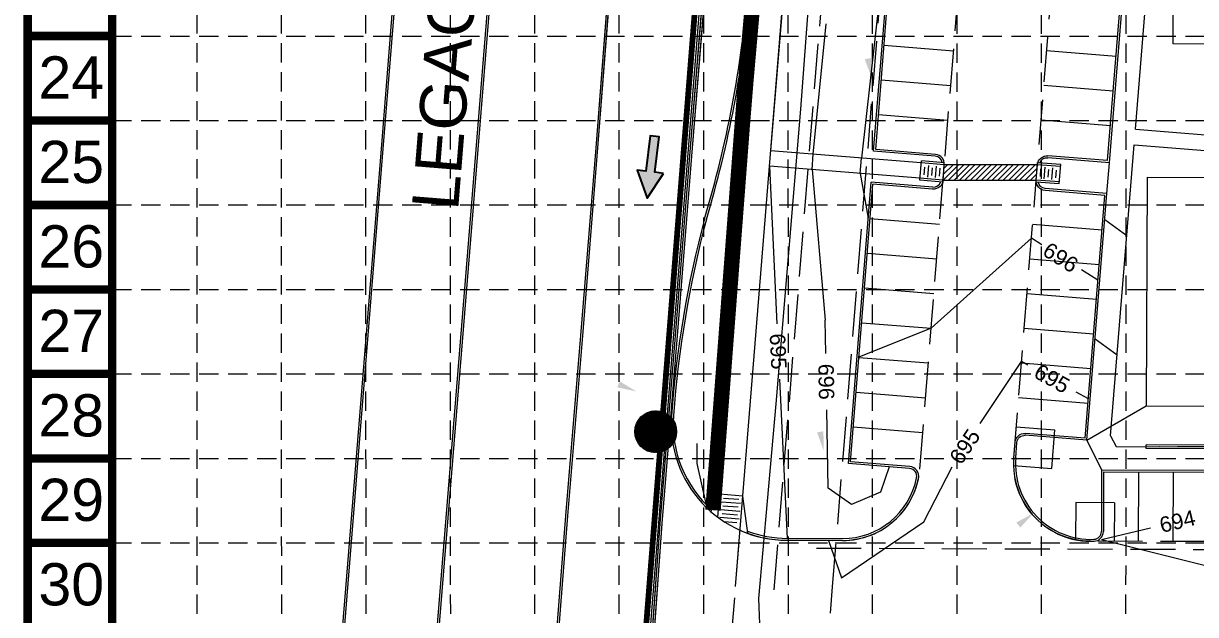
# Model space of a CAD drawing. Header units: feet. Extents: x 2476148 to 2477024, y 7088332 to 7089732.
# Drawn here: x 2476148.4 to 2476451.5, y 7089057.3 to 7089210.1 of the extents above; entities that cross this region are included whole.
import ezdxf
from ezdxf.enums import TextEntityAlignment as Align

# ---------------------------------------------------------------- set-up
doc = ezdxf.new("R2010")
doc.units = ezdxf.units.FT
doc.header["$MEASUREMENT"] = 0
for name, pattern in [('DGN Style 3', [16.243320600840256, 11.60237185774304, -4.640948743097216]), ('DGN Style 4', [18.575397344246603, 9.281897486194431, -4.640948743097216, 0.01160237185774304, -4.640948743097216]), ('HIDDEN', [0.375, 0.25, -0.125])]:
    doc.linetypes.add(name, pattern=pattern)
for name, color, linetype in [('ARROWS', 252, 'Continuous'), ('BASE', 7, 'Continuous'), ('GRID', 254, 'HIDDEN'), ('LIMITS OF DISTURBANCE', 1, 'HIDDEN'), ('SILT FENCE', 200, 'Continuous')]:
    doc.layers.add(name, color=color, linetype=linetype)
for name, color, linetype, lineweight in [('Level 15', 7, 'Continuous', 0), ('Level 17', 7, 'Continuous', 0), ('Level 25', 7, 'Continuous', 0), ('Level 35', 7, 'Continuous', 0), ('Level 37', 7, 'Continuous', 0), ('Level 38', 7, 'Continuous', 0), ('Level 4', 7, 'Continuous', 0), ('Level 48', 7, 'Continuous', 0), ('Level 55', 7, 'Continuous', 0), ('PC', 7, 'Continuous', 0)]:
    doc.layers.add(name, color=color, linetype=linetype, lineweight=lineweight)
doc.styles.get("Standard").update_dxf_attribs({"font": 'ARIAL.TTF'})

# ---------------------------------------------------------------- blocks, each defined once
blk = doc.blocks.new('ARROW')
blk.add_lwpolyline([(-67.00679329302966, -25.35842018353742), (-59.3270347441985, -25.41938721699262), (-59.57091179542658, -56.1384215279777), (-51.89114823905948, -56.19938584448118), (-51.64727869913713, -25.48035696739953), (-43.96752265407486, -25.54132400085473), (-55.30425519266737, -2.410587189246144), (-67.00678578172392, -25.35840795725562)], close=True)
at = {"color": 254}
for points in [[(-43.96751955730906, -25.54132267721434), (-67.00679354271597, -25.35841771446121), (-55.30425158724847, -2.410596210431322), (-67.00679354271597, -25.35841771446121)], [(-59.57090883123692, -56.13841801592571), (-51.89115083610795, -56.19938633684342), (-59.32703554756517, -25.41938603537892), (-51.64727755243712, -25.48035435629663)]]:
    blk.add_solid(points, dxfattribs=at)

msp = doc.modelspace()

# ---------------------------------------------------------------- hatches: boundary and pattern name
at = {"layer": 'Level 4', "linetype": 'Continuous', "lineweight": 13}
h = msp.add_hatch(dxfattribs=at)
h.set_pattern_fill('ANSI31', color=3, style=0)
h.set_pattern_definition([(45, (-98.72309164516628, 734.9430559808388), (-0.08838834764831843, 0.08838834764831845), [])])
edge = h.paths.add_edge_path()
edge.add_arc((2476311.900816667, 7089104.548221789), 5.403083821657228, 0, 360)

# ---------------------------------------------------------------- linework, layer by layer
at = {"color": 0, "lineweight": 0}
for points in [[(2476367.718274666, 7089196.09696679), (2476367.570892824, 7089201.163803491), (2476365.935437905, 7089200.842074654)], [(2476306.902580283, 7089114.940778489), (2476302.578448603, 7089117.585857085), (2476301.954293592, 7089116.04033039)], [(2476355.316098813, 7089099.605808651), (2476355.256552834, 7089104.674438627), (2476353.615767643, 7089104.381102303)], [(2476409.579955402, 7089083.521126948), (2476405.135937794, 7089081.082835935), (2476406.167049288, 7089079.773243889)]]:
    msp.add_solid(points, dxfattribs=at)
at = {"layer": 'BASE', "const_width": 2.183894380621062}
for points in [[(2477023.060747662, 7088333.29483252), (2477023.060747662, 7089730.987236091), (2476149.502995423, 7089730.987236091), (2476149.502995423, 7088333.29483252)], [(2477001.221803861, 7088355.133776307), (2477001.221803861, 7089709.148292304), (2476171.341939224, 7089709.148292304), (2476171.341939224, 7088355.133776307)]]:
    msp.add_lwpolyline(points, close=True, dxfattribs=at)
for points in [[(2476171.341939224, 7089206.852584745), (2476149.502995423, 7089206.852584745)], [(2476171.341939224, 7089185.013640958), (2476149.502995423, 7089185.013640958)], [(2476171.341939224, 7089163.174697171), (2476149.502995423, 7089163.174697171)], [(2476171.341939224, 7089141.335753384), (2476149.502995423, 7089141.335753384)], [(2476171.341939224, 7089119.496809539), (2476149.502995423, 7089119.496809539)], [(2476171.341939224, 7089097.657865752), (2476149.502995423, 7089097.657865752)], [(2476171.341939224, 7089075.818921908), (2476149.502995423, 7089075.818921908)]]:
    msp.add_lwpolyline(points, dxfattribs=at)
at = {"layer": 'GRID', "color": 252, "linetype": 'HIDDEN', "lineweight": 0, "ltscale": 20}
for p, q in [((2476193.380239326, 7088442.492624515), (2476193.26204979, 7089708.327755163)), ((2476215.311824295, 7088442.489176379), (2476215.040290615, 7089708.31792034)), ((2476237.085406462, 7088442.485753167), (2476236.884164203, 7089708.260370185)), ((2476259.040679082, 7088442.482301331), (2476258.69475743, 7089708.226574905)), ((2476280.680549003, 7088442.478899111), (2476280.588335317, 7089708.395477224)), ((2476302.384912336, 7088442.475486713), (2476302.453380745, 7089708.354888377)), ((2476324.388479673, 7088442.472027302), (2476324.270956191, 7089708.274397048)), ((2476346.305015372, 7088442.468581595), (2476346.081927804, 7089708.293068112)), ((2476367.970353062, 7088442.465175327), (2476367.975253414, 7089708.27990428)), ((2476389.869440292, 7088442.461732338), (2476389.846082827, 7089708.274754602)), ((2476411.573328232, 7088442.458319998), (2476411.616918027, 7089708.272009254)), ((2476433.418444842, 7088442.454885511), (2476433.551515251, 7089708.243071794)), ((2476171.341939224, 7089206.852584745), (2477001.221803861, 7089206.852584745)), ((2476171.341939224, 7089185.013640958), (2477001.221803861, 7089185.013640958)), ((2476171.341939224, 7089163.174697171), (2477001.221803861, 7089163.174697171)), ((2476171.341939224, 7089141.335753384), (2477001.221803861, 7089141.335753384)), ((2476171.341939224, 7089119.496809539), (2477001.221803861, 7089119.496809539)), ((2476171.341939224, 7089097.657865752), (2477001.221803861, 7089097.657865752)), ((2476171.341939224, 7089075.818921908), (2477001.221803861, 7089075.818921908))]:
    msp.add_line(p, q, dxfattribs=at)
at = {"layer": 'Level 15', "color": 7, "linetype": 'Continuous', "lineweight": 0}
for p, q in [((2476353.788491514, 7089246.732140123), (2476349.292193, 7089187.91231974)), ((2476349.292193, 7089187.91231974), (2476342.945302, 7089111.799154741)), ((2476342.945302, 7089111.799154741), (2476338.463159001, 7089061.40482874)), ((2476338.463159001, 7089061.40482874), (2476340.080685, 7089016.31945674))]:
    msp.add_line(p, q, dxfattribs=at)
at = {"layer": 'Level 17', "color": 7, "linetype": 'Continuous', "lineweight": 0}
for p, q in [((2476445.681536356, 7089204.825837831), (2476445.833800871, 7089250.825585825)), ((2476466.514755557, 7089204.756877453), (2476445.681536356, 7089204.825837831)), ((2476438.923236067, 7089170.386088679), (2476438.727526864, 7089111.26141259)), ((2476438.923236067, 7089170.386088699), (2476532.422723839, 7089170.076595056)), ((2476438.727526865, 7089111.261412608), (2476532.227014637, 7089110.951918967))]:
    msp.add_line(p, q, dxfattribs=at)
at = {"layer": 'Level 25', "color": 7, "linetype": 'DGN Style 3', "lineweight": 0}
for p, q in [((2476342.522218344, 7089063.717741294), (2476361.360432243, 7089296.938783544)), ((2476357.629400631, 7089064.439859872), (2476376.405263524, 7089296.888983565)), ((2476380.149375062, 7089094.831244747), (2476396.473691515, 7089296.929708948)), ((2476404.470509111, 7089097.839238673), (2476418.077377187, 7089266.29512156)), ((2476405.1142888, 7089105.80936635), (2476415.083771255, 7089105.028338988)), ((2476414.278650364, 7089095.060773361), (2476415.083771255, 7089105.028338988)), ((2476404.409484325, 7089095.833941753), (2476414.278650364, 7089095.060773361)), ((2476420.495000432, 7089086.244311509), (2476420.417658468, 7089076.630622457)), ((2476430.495057736, 7089086.211210215), (2476420.495000432, 7089086.244311509)), ((2476430.495057736, 7089086.211210215), (2476430.414590138, 7089076.209001546)), ((2476332.554681832, 7089064.522859836), (2476333.732035416, 7089079.09874435)), ((2476345.871655191, 7089076.488848004), (2476360.148100188, 7089076.441591393)), ((2476860.113875206, 7089074.786649461), (2476424.339380291, 7089076.229111161)), ((2476353.422793895, 7089074.463841892), (2476919.106022245, 7089072.591367988)), ((2476331.384967444, 7089050.041550186), (2476332.554681832, 7089064.522859836))]:
    msp.add_line(p, q, dxfattribs=at)
at = {"layer": 'Level 25', "color": 7, "linetype": 'DGN Style 3', "lineweight": 0, "extrusion": (0, 0, -1)}
msp.add_arc((-2476424.405582137, 7089096.229001594), 20, 270.1896546652756, 4.617987711993599, dxfattribs=at)
at = {"layer": 'Level 25', "color": 7, "linetype": 'DGN Style 3', "lineweight": 0}
for centre, radius, start, end in [((2476360.214302036, 7089096.441481827), 20, 269.8103453279033, 355.382012285224), ((2476345.970957956, 7089106.488683653), 29.99999999942796, 245.922994207976, 269.8103453412544)]:
    msp.add_arc(centre, radius, start, end, dxfattribs=at)
at = {"layer": 'Level 35', "color": 7, "linetype": 'Continuous', "lineweight": 0}
for p, q in [((2476240.956730708, 7089177.701944987), (2476258.3714103, 7089394.381780472)), ((2476240.956730708, 7089177.701944987), (2476258.3714103, 7089394.381780472)), ((2476241.455123634, 7089177.66188887), (2476258.869803226, 7089394.341724355)), ((2476241.455123634, 7089177.66188887), (2476258.869803226, 7089394.341724355)), ((2476282.791878377, 7089392.40928471), (2476265.386427573, 7089177.517668855)), ((2476282.791878377, 7089392.40928471), (2476265.386427573, 7089177.517668855)), ((2476282.791878377, 7089392.40928471), (2476265.386427573, 7089177.517668855)), ((2476282.791878377, 7089392.40928471), (2476265.386427573, 7089177.517668855)), ((2476282.791878377, 7089392.40928471), (2476265.386427573, 7089177.517668855)), ((2476282.791878377, 7089392.40928471), (2476265.386427573, 7089177.517668855)), ((2476283.290246298, 7089392.368918695), (2476265.884795494, 7089177.477302841)), ((2476283.290246298, 7089392.368918695), (2476265.884795494, 7089177.477302841)), ((2476283.290246298, 7089392.368918695), (2476265.884795494, 7089177.477302841)), ((2476283.290246298, 7089392.368918695), (2476265.884795494, 7089177.477302841)), ((2476283.290246298, 7089392.368918695), (2476265.884795494, 7089177.477302841)), ((2476283.290246298, 7089392.368918695), (2476265.884795494, 7089177.477302841)), ((2476296.455772, 7089177.981500741), (2476300.202810001, 7089226.13832874)), ((2476296.954205704, 7089177.941947892), (2476300.701172528, 7089226.097861036)), ((2476320.752957661, 7089175.865361144), (2476324.625073943, 7089223.855195809)), ((2476320.752957661, 7089175.865361144), (2476324.625073943, 7089223.855195809)), ((2476321.251338, 7089175.825148741), (2476325.123451, 7089223.814942741)), ((2476321.251338, 7089175.825148741), (2476325.123451, 7089223.814942741)), ((2476292.527168, 7089129.42026474), (2476296.455772, 7089177.981500741)), ((2476293.025508143, 7089129.379555268), (2476296.954205704, 7089177.941947892)), ((2476316.926230365, 7089128.335406393), (2476320.752957661, 7089175.865361144)), ((2476316.926230365, 7089128.335406393), (2476320.752957661, 7089175.865361144)), ((2476317.424607, 7089128.295147741), (2476321.251338, 7089175.825148741)), ((2476317.424607, 7089128.295147741), (2476321.251338, 7089175.825148741)), ((2476288.684333, 7089082.82897374), (2476292.527168, 7089129.42026474)), ((2476289.182723279, 7089082.788872265), (2476293.025508143, 7089129.379555268)), ((2476313.075929864, 7089080.826715449), (2476316.926230365, 7089128.335406393)), ((2476313.075929864, 7089080.826715449), (2476316.926230365, 7089128.335406393)), ((2476313.57448, 7089080.78859774), (2476317.424607, 7089128.295147741)), ((2476313.57448, 7089080.78859774), (2476317.424607, 7089128.295147741)), ((2476309.630891745, 7089032.894647281), (2476313.075929864, 7089080.826715449)), ((2476309.630891745, 7089032.894647281), (2476313.075929864, 7089080.826715449)), ((2476310.129561, 7089032.85818674), (2476313.57448, 7089080.78859774)), ((2476310.129561, 7089032.85818674), (2476313.57448, 7089080.78859774))]:
    msp.add_line(p, q, dxfattribs=at)
at = {"layer": 'Level 35', "color": 7, "linetype": 'Continuous', "lineweight": 0, "flags": 128}
for points in [[(2476281.112096, 7088985.51696674), (2476284.876016, 7089034.28130674), (2476288.684333, 7089082.82897374), (2476292.527168, 7089129.42026474), (2476296.455772, 7089177.981500741), (2476300.202810001, 7089226.13832874), (2476304.377544, 7089275.48771074), (2476308.383979999, 7089325.505905742), (2476312.358604, 7089374.668695739, 0.004887861605960261), (2476319.496044999, 7089473.680768743)], [(2476281.112096, 7088985.51696674), (2476284.876016, 7089034.28130674), (2476288.684333, 7089082.82897374), (2476292.527168, 7089129.42026474), (2476296.455772, 7089177.981500741), (2476300.202810001, 7089226.13832874), (2476304.377544, 7089275.48771074), (2476308.383979999, 7089325.505905742), (2476312.358604, 7089374.668695739, 0.004887861605960261), (2476319.496044999, 7089473.680768743)], [(2476281.610533207, 7088985.477465465), (2476285.374509108, 7089034.24251632), (2476289.182723279, 7089082.788872265), (2476293.025508143, 7089129.379555268), (2476296.954205704, 7089177.941947892), (2476300.701172528, 7089226.097861036), (2476304.875858565, 7089275.446676084), (2476308.882368964, 7089325.465800189), (2476312.856932665, 7089374.627844089, 0.004887863001504833), (2476319.995078522, 7089473.649695554)], [(2476281.610533207, 7088985.477465465), (2476285.374509108, 7089034.24251632), (2476289.182723279, 7089082.788872265), (2476293.025508143, 7089129.379555268), (2476296.954205704, 7089177.941947892), (2476300.701172528, 7089226.097861036), (2476304.875858565, 7089275.446676084), (2476308.882368964, 7089325.465800189), (2476312.856932665, 7089374.627844089, 0.004887863001504833), (2476319.995078522, 7089473.649695554)], [(2476305.977814596, 7088983.766840701), (2476309.630891745, 7089032.894647281), (2476313.075929864, 7089080.826715449), (2476316.926230365, 7089128.335406393), (2476320.752957661, 7089175.865361144), (2476324.625073943, 7089223.855195809), (2476328.618062488, 7089273.292767068), (2476332.633108677, 7089323.266258107), (2476336.70976885, 7089372.807269846, 0.004974988667480699), (2476343.8462057, 7089472.680381419)], [(2476305.977814596, 7088983.766840701), (2476309.630891745, 7089032.894647281), (2476313.075929864, 7089080.826715449), (2476316.926230365, 7089128.335406393), (2476320.752957661, 7089175.865361144), (2476324.625073943, 7089223.855195809), (2476328.618062488, 7089273.292767068), (2476332.633108677, 7089323.266258107), (2476336.70976885, 7089372.807269846, 0.004974988667480699), (2476343.8462057, 7089472.680381419)], [(2476306.476438, 7088983.72976374), (2476310.129561, 7089032.85818674), (2476313.57448, 7089080.78859774), (2476317.424607, 7089128.295147741), (2476321.251338, 7089175.825148741), (2476325.123451, 7089223.814942741), (2476329.116448, 7089273.25261774), (2476333.131464, 7089323.225733741), (2476337.208118, 7089372.76667274, 0.004974988667466772), (2476344.345264, 7089472.649708739)], [(2476306.476438, 7088983.72976374), (2476310.129561, 7089032.85818674), (2476313.57448, 7089080.78859774), (2476317.424607, 7089128.295147741), (2476321.251338, 7089175.825148741), (2476325.123451, 7089223.814942741), (2476329.116448, 7089273.25261774), (2476333.131464, 7089323.225733741), (2476337.208118, 7089372.76667274, 0.004974988667466772), (2476344.345264, 7089472.649708739)], [(2476281.112096, 7088985.51696674), (2476284.876016, 7089034.28130674), (2476288.684333, 7089082.82897374), (2476292.527168, 7089129.42026474), (2476296.455772, 7089177.981500741), (2476300.202810001, 7089226.13832874), (2476304.377544, 7089275.48771074), (2476308.383979999, 7089325.505905742), (2476312.358604, 7089374.668695739, 0.002488505410477074), (2476316.234334612, 7089425.060542011, 0.002488505410477074)], [(2476281.610533207, 7088985.477465465), (2476285.374509108, 7089034.24251632), (2476289.182723279, 7089082.788872265), (2476293.025508143, 7089129.379555268), (2476296.954205704, 7089177.941947892), (2476300.701172528, 7089226.097861036), (2476304.875858565, 7089275.446676084), (2476308.882368964, 7089325.465800189), (2476312.856932665, 7089374.627844089, 0.00249027690590767), (2476316.735625638, 7089425.060542011, 0.00249027690590767)], [(2476305.977814596, 7088983.766840701), (2476309.630891745, 7089032.894647281), (2476313.075929864, 7089080.826715449), (2476316.926230365, 7089128.335406393), (2476320.752957661, 7089175.865361144), (2476324.625073943, 7089223.855195809), (2476328.618062488, 7089273.292767068), (2476332.633108677, 7089323.266258107), (2476336.70976885, 7089372.807269846, 0.002603761974090918), (2476340.692684909, 7089425.060542011, 0.002603761974090918)], [(2476306.476438, 7088983.72976374), (2476310.129561, 7089032.85818674), (2476313.57448, 7089080.78859774), (2476317.424607, 7089128.295147741), (2476321.251338, 7089175.825148741), (2476325.123451, 7089223.814942741), (2476329.116448, 7089273.25261774), (2476333.131464, 7089323.225733741), (2476337.208118, 7089372.76667274, 0.002605525324957642), (2476341.193943009, 7089425.060542011, 0.002605525324957642)], [(2476265.386445447, 7089177.517888931), (2476252.376236835, 7089017.76763685, 0.00518753788883898), (2476249.887479069, 7088988.15647163)], [(2476265.884795494, 7089177.477302841), (2476252.874328475, 7089017.723877819, 0.005188113966817755), (2476250.38613, 7088988.119766741)]]:
    msp.add_lwpolyline(points, format="xyb", dxfattribs=at)
for points in [[(2476305.977814596, 7088983.766840701), (2476309.630891745, 7089032.894647281), (2476313.075929864, 7089080.826715449), (2476316.926230365, 7089128.335406393), (2476320.752957661, 7089175.865361144), (2476324.625073943, 7089223.855195809), (2476328.618062488, 7089273.292767068), (2476332.633108677, 7089323.266258107), (2476336.70976885, 7089372.807269847)], [(2476305.977814596, 7088983.766840701), (2476309.630891745, 7089032.894647281), (2476313.075929864, 7089080.826715449), (2476316.926230365, 7089128.335406393), (2476320.752957661, 7089175.865361144), (2476324.625073943, 7089223.855195809), (2476328.618062488, 7089273.292767068), (2476332.633108677, 7089323.266258107), (2476336.70976885, 7089372.807269847)], [(2476305.977814596, 7088983.766840701), (2476309.630891745, 7089032.894647281), (2476313.075929864, 7089080.826715449), (2476316.926230365, 7089128.335406393), (2476320.752957661, 7089175.865361144), (2476324.625073943, 7089223.855195809), (2476328.618062488, 7089273.292767068), (2476332.633108677, 7089323.266258107), (2476336.70976885, 7089372.807269847)], [(2476306.476438, 7088983.72976374), (2476310.129561, 7089032.85818674), (2476313.57448, 7089080.78859774), (2476317.424607, 7089128.295147741), (2476321.251338, 7089175.825148741), (2476325.123451, 7089223.814942741), (2476329.116448, 7089273.25261774), (2476333.131464, 7089323.225733741), (2476337.208118, 7089372.766672741)], [(2476306.476438, 7088983.72976374), (2476310.129561, 7089032.85818674), (2476313.57448, 7089080.78859774), (2476317.424607, 7089128.295147741), (2476321.251338, 7089175.825148741), (2476325.123451, 7089223.814942741), (2476329.116448, 7089273.25261774), (2476333.131464, 7089323.225733741), (2476337.208118, 7089372.766672741)], [(2476306.476438, 7088983.72976374), (2476310.129561, 7089032.85818674), (2476313.57448, 7089080.78859774), (2476317.424607, 7089128.295147741), (2476321.251338, 7089175.825148741), (2476325.123451, 7089223.814942741), (2476329.116448, 7089273.25261774), (2476333.131464, 7089323.225733741), (2476337.208118, 7089372.766672741)], [(2476225.567996, 7088989.27842474), (2476229.335956239, 7089034.325701002), (2476240.956730708, 7089177.701944987)], [(2476226.066256022, 7088989.236747992), (2476229.834269939, 7089034.284665948), (2476241.455096444, 7089177.661551994)], [(2476265.386445447, 7089177.517888931), (2476252.37643221, 7089017.770035814)]]:
    msp.add_lwpolyline(points, dxfattribs=at)
at = {"layer": 'Level 38', "color": 7, "linetype": 'Continuous', "lineweight": 0}
for p, q in [((2476335.00289639, 7089364.258183018), (2476293.885773843, 7088843.892807746)), ((2476327.980692804, 7089082.419103256), (2476345.350022816, 7089297.455054653)), ((2476327.980692804, 7089082.419103256), (2476345.350022816, 7089297.455054653)), ((2476332.554681832, 7089064.522859834), (2476351.330544724, 7089296.97198353)), ((2476368.230892681, 7089177.057759798), (2476375.557471389, 7089267.762342065)), ((2476368.769525433, 7089177.515880696), (2476376.015592288, 7089267.223709312)), ((2476428.73262013, 7089174.639702751), (2476435.254080298, 7089255.376748506)), ((2476429.190741028, 7089174.101069998), (2476435.792713051, 7089255.834869404)), ((2476435.907656143, 7089182.734701363), (2476441.680469579, 7089254.203343411)), ((2476388.884911216, 7089202.97901591), (2476370.943345492, 7089204.428229282)), ((2476430.906440188, 7089201.552051336), (2476412.964874464, 7089203.001264706)), ((2476388.16030453, 7089194.008233049), (2476370.218738807, 7089195.45744642)), ((2476430.181833502, 7089192.581268474), (2476412.240267778, 7089194.030481844)), ((2476387.435697845, 7089185.037450187), (2476369.494132121, 7089186.486663559)), ((2476429.457226817, 7089183.610485612), (2476411.515661093, 7089185.059698982)), ((2476435.907656144, 7089182.734701363), (2476460.933471736, 7089180.713264263)), ((2476429.508529165, 7089103.512166168), (2476435.585608728, 7089178.747686759)), ((2476435.585608728, 7089178.747686759), (2476466.42041776, 7089176.257033587)), ((2476380.529289615, 7089174.057854322), (2476341.590387085, 7089177.203108149)), ((2476384.178951102, 7089175.769570136), (2476368.230892681, 7089177.057759798)), ((2476384.219207029, 7089176.267946959), (2476368.769525435, 7089177.515880696)), ((2476429.190741028, 7089174.101069998), (2476413.242682608, 7089175.38925966)), ((2476429.190741028, 7089174.101069998), (2476413.242682609, 7089175.389259661)), ((2476428.732620132, 7089174.63970275), (2476413.282938535, 7089175.887636486)), ((2476380.207242199, 7089170.070839715), (2476341.277976141, 7089173.215315161)), ((2476380.166986272, 7089169.572462889), (2476380.569545542, 7089174.556231147)), ((2476386.509811523, 7089173.574783199), (2476380.529289615, 7089174.057854322)), ((2476386.55006745, 7089174.073160023), (2476380.569545542, 7089174.556231147)), ((2476381.284507704, 7089170.987081513), (2476381.445531412, 7089172.980588816)), ((2476382.241005429, 7089170.408192832), (2476382.482540991, 7089173.398453789)), ((2476383.278015007, 7089170.826057804), (2476383.439038715, 7089172.819565108)), ((2476384.234512731, 7089170.247169125), (2476384.476048293, 7089173.237430081)), ((2476385.271522309, 7089170.665034097), (2476385.432546018, 7089172.658541401)), ((2476386.187764106, 7089169.587768591), (2476390.170794209, 7089173.57816578)), ((2476386.187764107, 7089169.587768592), (2476386.509811522, 7089173.574783197)), ((2476386.312168855, 7089171.127925485), (2476388.756581251, 7089173.576859112)), ((2476386.436573603, 7089172.66808238), (2476387.342368292, 7089173.575552444)), ((2476410.589774772, 7089173.597031993), (2476386.509811523, 7089173.574783199)), ((2476387.601977065, 7089169.589075259), (2476391.585007168, 7089173.57947245)), ((2476389.016190024, 7089169.590381929), (2476392.999220127, 7089173.580779118)), ((2476390.430402983, 7089169.591688597), (2476394.413433086, 7089173.582085787)), ((2476391.844615941, 7089169.592995266), (2476395.827646044, 7089173.583392455)), ((2476393.2588289, 7089169.594301934), (2476397.241859003, 7089173.584699123)), ((2476394.673041858, 7089169.595608603), (2476398.656071961, 7089173.586005793)), ((2476396.087254817, 7089169.596915272), (2476400.07028492, 7089173.587312461)), ((2476397.501467776, 7089169.598221941), (2476401.484497879, 7089173.588619131)), ((2476398.915680734, 7089169.59952861), (2476402.898710838, 7089173.589925799)), ((2476400.329893692, 7089169.600835279), (2476404.312923795, 7089173.591232467)), ((2476401.744106651, 7089169.602141947), (2476405.727136754, 7089173.592539136)), ((2476403.15831961, 7089169.603448616), (2476407.141349713, 7089173.593845804)), ((2476404.572532569, 7089169.604755284), (2476408.555562672, 7089173.595152474)), ((2476405.986745528, 7089169.606061954), (2476409.96977563, 7089173.596459142)), ((2476407.400958486, 7089169.607368622), (2476410.519909785, 7089172.73208879)), ((2476410.267727356, 7089169.610017386), (2476410.589774772, 7089173.597031992)), ((2476416.57029668, 7089173.113960869), (2476410.589774772, 7089173.597031993)), ((2476416.610552607, 7089173.612337695), (2476410.680376982, 7089174.091342144)), ((2476411.344992861, 7089170.526259186), (2476411.506016569, 7089172.519766487)), ((2476412.301490586, 7089169.947370506), (2476412.543026147, 7089172.937631459)), ((2476413.338500164, 7089170.365235479), (2476413.499523872, 7089172.358742779)), ((2476414.294997888, 7089169.786346798), (2476414.53653345, 7089172.776607752)), ((2476415.332007467, 7089170.204211771), (2476415.493031175, 7089172.197719072)), ((2476416.207993337, 7089168.628569439), (2476416.610552607, 7089173.612337695)), ((2476428.546646196, 7089166.127040787), (2476429.190741028, 7089174.101069998)), ((2476361.709432512, 7089096.320714043), (2476367.586797849, 7089169.083730587)), ((2476383.53485627, 7089167.795540924), (2476367.586797849, 7089169.083730587)), ((2476386.147508179, 7089169.089391766), (2476380.166986272, 7089169.572462889)), ((2476386.187764106, 7089169.587768591), (2476380.207242199, 7089170.070839715)), ((2476386.187764106, 7089169.587768591), (2476410.267727356, 7089169.610017386)), ((2476408.815171445, 7089169.60867529), (2476410.395505036, 7089171.191931896)), ((2476416.248249264, 7089169.126946265), (2476410.267727356, 7089169.610017388)), ((2476416.207993337, 7089168.628569439), (2476410.277817712, 7089169.107573889)), ((2476362.248065265, 7089096.778834941), (2476368.044918748, 7089168.545097834)), ((2476383.494600343, 7089167.297164099), (2476368.04491875, 7089168.545097834)), ((2476428.008013447, 7089165.668919888), (2476412.558331849, 7089166.916853623)), ((2476428.546646196, 7089166.127040787), (2476412.598587777, 7089167.41523045)), ((2476423.393887545, 7089102.334807105), (2476428.546646196, 7089166.127040787)), ((2476422.935766647, 7089102.873439857), (2476428.008013444, 7089165.668919888)), ((2476385.261877788, 7089158.125101602), (2476367.320312064, 7089159.574314973)), ((2476427.283406761, 7089156.698137027), (2476409.341841038, 7089158.147350397)), ((2476384.537271102, 7089149.15431874), (2476366.595705379, 7089150.603532111)), ((2476426.558800077, 7089147.727354165), (2476408.617234353, 7089149.176567536)), ((2476383.812664416, 7089140.183535879), (2476365.871098693, 7089141.632749249)), ((2476425.834193392, 7089138.756571303), (2476407.892627668, 7089140.205784674)), ((2476383.088057731, 7089131.212753017), (2476365.146492007, 7089132.661966388)), ((2476425.109586707, 7089129.785788442), (2476407.168020983, 7089131.235001812)), ((2476382.363451045, 7089122.241970154), (2476364.421885322, 7089123.691183526)), ((2476424.384980022, 7089120.81500558), (2476406.443414297, 7089122.264218951)), ((2476381.63884436, 7089113.271187293), (2476363.697278636, 7089114.720400664)), ((2476423.660373336, 7089111.844222719), (2476405.718807613, 7089113.293436089)), ((2476380.914237674, 7089104.300404431), (2476362.97267195, 7089105.749617803)), ((2476423.393887545, 7089102.334807105), (2476407.445829124, 7089103.622996768)), ((2476422.935766651, 7089102.873439857), (2476407.486085051, 7089104.121373593)), ((2476423.393887545, 7089102.334807106), (2476427.176574498, 7089094.719821083)), ((2476429.508529165, 7089103.512166168), (2476430.90171437, 7089100.707523331)), ((2476404.470509111, 7089097.839238673), (2476404.792921288, 7089101.830769099)), ((2476404.968885936, 7089097.798982743), (2476405.291298114, 7089101.790513173)), ((2476430.90171437, 7089100.707523331), (2476595.456800486, 7089100.162827806)), ((2476377.543201815, 7089095.041755979), (2476361.709432512, 7089096.320714043)), ((2476377.583457741, 7089095.540132802), (2476362.248065265, 7089096.778834941)), ((2476427.176574498, 7089094.719821083), (2476427.123669995, 7089078.737120926)), ((2476427.176574498, 7089094.719821083), (2476460.67639097, 7089094.608932988)), ((2476427.674916713, 7089094.218168779), (2476427.623667255, 7089078.735465881)), ((2476427.674916713, 7089094.218168778), (2476643.673733384, 7089093.503188819)), ((2476436.674867407, 7089094.188377945), (2476436.615285743, 7089076.188476557)), ((2476445.674818101, 7089094.158587117), (2476445.615236438, 7089076.158685726)), ((2476326.097204259, 7089083.942182274), (2476328.463763929, 7089088.399625164)), ((2476334.444285836, 7089087.91655404), (2476328.463763929, 7089088.399625164)), ((2476333.36702033, 7089087.000312243), (2476329.380005725, 7089087.322359659)), ((2476335.674906373, 7089078.310832036), (2476334.444285836, 7089087.91655404)), ((2476333.623861594, 7089083.969795362), (2476328.640093338, 7089084.372354631)), ((2476333.784885302, 7089085.963302664), (2476328.801117046, 7089086.365861935)), ((2476333.205996623, 7089085.00680494), (2476329.218982018, 7089085.328852356)), ((2476333.462837887, 7089081.97628806), (2476328.47906963, 7089082.378847329)), ((2476333.044972915, 7089083.013297638), (2476329.05795831, 7089083.335345054)), ((2476332.883949207, 7089081.019790335), (2476329.617874256, 7089081.283604518)), ((2476345.787867864, 7089076.48912535), (2476360.148100188, 7089076.441591393)), ((2476345.873310238, 7089076.988845265), (2476360.149755229, 7089076.941588651))]:
    msp.add_line(p, q, dxfattribs=at)
for centre, radius, start, end in [((2476056.501537795, 7089240.703877156), 280, 343.1629036484021, 355.5109685239602), ((2476056.501537795, 7089240.703877156), 280.4999999999999, 343.1629036484021, 355.5109685239602), ((2476384.017927394, 7089173.776062833), 2, 9.859524486860021, 85.38201225521576), ((2476384.017927394, 7089173.776062832), 2.5, 355.3820122740108, 85.38201227376103), ((2476383.695879978, 7089169.789048227), 2, 265.3820122863071, 340.9045001046462), ((2476595.207882719, 7089088.072052289), 280, 165.1990312697506, 175.7753283639738), ((2476595.207882719, 7089088.072052289), 280, 165.1990312946949, 175.7753283859618), ((2476595.207882719, 7089088.072052289), 279.5000000000001, 165.1990312946949, 175.7753283859618), ((2476595.207882719, 7089088.072052289), 279.5000000000001, 165.1990312697506, 175.7753283639738), ((2476345.887170635, 7089106.488960998), 30, 175.7753283866375, 269.8103453305824), ((2476345.887170635, 7089106.488960998), 30, 175.7753283639738, 269.8103453374788), ((2476345.887170635, 7089106.488960998), 29.5, 175.7753283866375, 228.4957880141078), ((2476345.887170635, 7089106.488960998), 29.5, 175.7753283639738, 228.4957879969709), ((2476424.405582137, 7089096.229001594), 20, 175.382012287077, 272.3517477969782), ((2476424.405582136, 7089096.229001592), 19.5, 175.3820122873895, 272.3517478027483), ((2476377.382178107, 7089093.048248677), 2, 348.8195844292926, 85.38201228630707), ((2476377.382178106, 7089093.048248674), 2.5, 348.8195844116221, 85.38201228490371), ((2476360.214302036, 7089096.441481826), 20, 269.8103453306264, 348.8195844065264), ((2476360.214302035, 7089096.441481823), 19.5, 269.810345316018, 348.8195844255168), ((2476345.970957963, 7089106.488683658), 29.50000000553282, 249.4239954064507, 269.8103453288518), ((2476425.123680951, 7089078.743741111), 2, 272.3517478084578, 359.8103453265282), ((2476425.12368095, 7089078.743741113), 2.5, 272.3517477939121, 359.8103453210823)]:
    msp.add_arc(centre, radius, start, end, dxfattribs=at)
at = {"layer": 'Level 38', "color": 7, "linetype": 'Continuous', "lineweight": 0, "extrusion": (0, 0, -1)}
for centre, radius, start, end in [((-2476413.0816589, 7089173.395752357), 2.5, 4.617987705083355, 94.6179877048813), ((-2476413.0816589, 7089173.395752357), 2, 19.09549992117132, 94.6179877287801), ((-2476383.695879978, 7089169.789048227), 2.5, 184.6179877042035, 274.6179877093153), ((-2476412.759611484, 7089169.408737752), 2.5, 274.6179877150963, 4.61798770681296), ((-2476412.759611485, 7089169.408737752), 2, 274.6179877000768, 350.1404755962308), ((-2476407.284805417, 7089101.629489464), 2.5, 4.617987725989167, 94.61798772168784), ((-2476407.284805416, 7089101.629489465), 2, 4.617987700076883, 94.61798770613083)]:
    msp.add_arc(centre, radius, start, end, dxfattribs=at)
at = {"layer": 'Level 4', "color": 3, "linetype": 'Continuous', "lineweight": 13}
msp.add_circle((2476311.900816667, 7089104.548221789), 5.403083821657228, dxfattribs=at)
at = {"layer": 'Level 48', "color": 5, "linetype": 'Continuous', "lineweight": 0}
for p, q in [((2476438.690851917, 7089100.181737686), (2476438.69416201, 7089101.181732208)), ((2476642.693599413, 7089099.506466039), (2476438.690851917, 7089100.181737686)), ((2476540.578712285, 7089100.844483084), (2476438.69416201, 7089101.181732208))]:
    msp.add_line(p, q, dxfattribs=at)
at = {"layer": 'Level 48', "color": 5, "linetype": 'DGN Style 4', "lineweight": 0}
msp.add_line((2476642.695254459, 7089100.0064633), (2476438.692506964, 7089100.681734947), dxfattribs=at)
at = {"layer": 'Level 55', "color": 253, "linetype": 'DGN Style 3', "lineweight": 0, "flags": 128}
msp.add_lwpolyline([(2476342.692255151, 7088879.56253281), (2476357.625739956, 7089064.439871989)], dxfattribs=at)
at = {"layer": 'LIMITS OF DISTURBANCE', "lineweight": 13, "ltscale": 30, "const_width": 1.5}
msp.add_lwpolyline([(2476390.720495, 7089350.09402437), (2476390.720495, 7089350.09402437), (2476390.720495, 7089350.09402437), (2476381.332015994, 7089345.149208831), (2476381.332015994, 7089345.149208831), (2476359.001123884, 7089345.444278861), (2476357.770471218, 7089349.880897891), (2476356.295409769, 7089350.907441435), (2476341.732248576, 7089352.221637319), (2476338.185730199, 7089364.980049338), (2476334.03660942, 7089365.333044387), (2476292.464995421, 7088840.176741644), (2476297.141063511, 7088840.039260416), (2476305.075219866, 7088888.907419367), (2476309.759854667, 7088909.599831473), (2476318.003963023, 7088957.438548209), (2476324.108469685, 7089034.662409892), (2476324.575355418, 7089037.009323244), (2476331.366186999, 7089036.408573154), (2476333.898459384, 7089045.455596635), (2476337.199465292, 7089045.599068676), (2476341.103557123, 7089045.423960025), (2476564.34647251, 7089044.217657521)], dxfattribs=at)
at = {"layer": 'PC', "color": 35, "linetype": 'Continuous', "lineweight": 0}
for p, q in [((2476375.557471389, 7089267.762342065), (2476365.079608019, 7089175.30578806)), ((2476345.202561799, 7089221.413054232), (2476341.590387085, 7089177.203108149)), ((2476352.620187378, 7089176.312186235), (2476355.965211086, 7089210.04364643)), ((2476352.298139962, 7089172.325171626), (2476352.620187378, 7089176.312186235)), ((2476364.757560603, 7089171.318773451), (2476365.079608019, 7089175.30578806)), ((2476341.277976141, 7089173.215315161), (2476343.223352407, 7089132.479062521)), ((2476352.298139962, 7089172.325171626), (2476355.714231144, 7089133.388527336)), ((2476364.757560603, 7089171.318773451), (2476366.834012015, 7089159.764083947)), ((2476428.005598004, 7089159.428750589), (2476433.688615079, 7089155.262507186)), ((2476409.055205521, 7089154.59874256), (2476383.099324069, 7089131.352232668)), ((2476411.725269708, 7089152.90597877), (2476409.055205521, 7089154.59874256)), ((2476426.234114637, 7089143.707680301), (2476422.011786164, 7089146.384546565)), ((2476355.870981105, 7089124.735929467), (2476355.714231144, 7089133.388527337)), ((2476383.099324069, 7089131.352232668), (2476364.430963354, 7089123.803571482)), ((2476425.513452946, 7089128.575471674), (2476431.196470021, 7089124.409228271)), ((2476395.774384972, 7089106.686767098), (2476406.478863946, 7089122.703093078)), ((2476408.098596057, 7089121.797650829), (2476406.478863946, 7089122.703093078)), ((2476343.90756425, 7089118.151640624), (2476345.873310236, 7089076.988845265)), ((2476423.757309592, 7089113.04431397), (2476420.618898632, 7089114.798708945)), ((2476356.500466257, 7089089.98834912), (2476356.133999472, 7089110.21731559)), ((2476423.393887545, 7089102.334807105), (2476438.727526864, 7089111.26141259)), ((2476322.630887483, 7089096.320176991), (2476322.630887483, 7089101.516449793)), ((2476325.060777863, 7089085.596106619), (2476322.630887483, 7089096.32017699)), ((2476372.245118607, 7089095.469703748), (2476370.023710193, 7089088.887619962)), ((2476381.200982829, 7089081.286053388), (2476388.520908943, 7089095.494487907)), ((2476362.475853112, 7089085.742679512), (2476356.500466257, 7089089.98834912)), ((2476370.023710193, 7089088.887619963), (2476362.475853112, 7089085.742679512)), ((2476359.958296187, 7089066.746470736), (2476381.200982829, 7089081.286053388)), ((2476427.116992835, 7089076.719919699), (2476439.809675445, 7089079.739244074)), ((2476356.547664043, 7089076.453509236), (2476359.958296187, 7089066.746470736)), ((2476427.116992835, 7089076.719919699), (2476454.07163522, 7089069.993052817))]:
    msp.add_line(p, q, dxfattribs=at)
at = {"layer": 'SILT FENCE', "linetype": 'Continuous', "lineweight": 13, "const_width": 4}
msp.add_lwpolyline([(2476347.320184178, 7089346.829919304), (2476344.851699125, 7089305.516234104), (2476334.747571952, 7089190.173954366), (2476326.695507701, 7089084.276532339)], dxfattribs=at)

# ---------------------------------------------------------------- block references
at = {"layer": 'ARROWS', "linetype": 'Continuous', "lineweight": 13, "xscale": 0.2999999996365754, "yscale": 0.2999999996365754, "zscale": 0.3, "rotation": 173.3478531648095}
msp.add_blockref('ARROW', (2476293.073818918, 7089166.127269054), dxfattribs=at)

# ---------------------------------------------------------------- texts
at = {"layer": 'BASE'}
for s, p in [('24', (2476160.773540483, 7089196.147309025)), ('25', (2476160.77346428, 7089174.308336265)), ('26', (2476160.77346428, 7089152.469404796)), ('27', (2476160.773479518, 7089130.63045274)), ('28', (2476160.773494755, 7089108.791507508)), ('29', (2476160.773494755, 7089086.952569157)), ('30', (2476160.773494755, 7089065.113637745))]:
    msp.add_text(s, height=10.91947190310531, dxfattribs=at).set_placement(p, align=Align.MIDDLE_CENTER)
at = {"layer": 'Level 37', "color": 7, "linetype": 'Continuous', "lineweight": 0, "insert": (2476259.865251765, 7089223.762500209), "char_height": 11.99999999999999, "attachment_point": 5, "rotation": 85.38194444444444, "line_spacing_factor": 0.8999999999999999}
msp.add_mtext('LEGACY DRIVE', dxfattribs=at)
at = {"layer": 'Level 4', "color": 35, "linetype": 'Continuous', "lineweight": 0}
for s, height, rotation, p in [('696', 4, 327.626173648194, (2476416.588694896, 7089149.609514738)), ('695', 4, 272.7341060017079, (2476343.565458328, 7089125.315351573)), ('696', 4, 271.0378534946375, (2476356.002490289, 7089117.476622528)), ('695', 4, 330.7944862554609, (2476414.358747344, 7089118.298179887)), ('695', 4, 56.24329307261296, (2476391.789206695, 7089100.724037429)), ('694', 3.999999999999999, 13.3807797111998, (2476446.781871832, 7089081.397784127))]:
    msp.add_text(s, height=height, rotation=rotation, dxfattribs=at).set_placement(p, align=Align.MIDDLE_CENTER)

doc.saveas('drawing.dxf')
